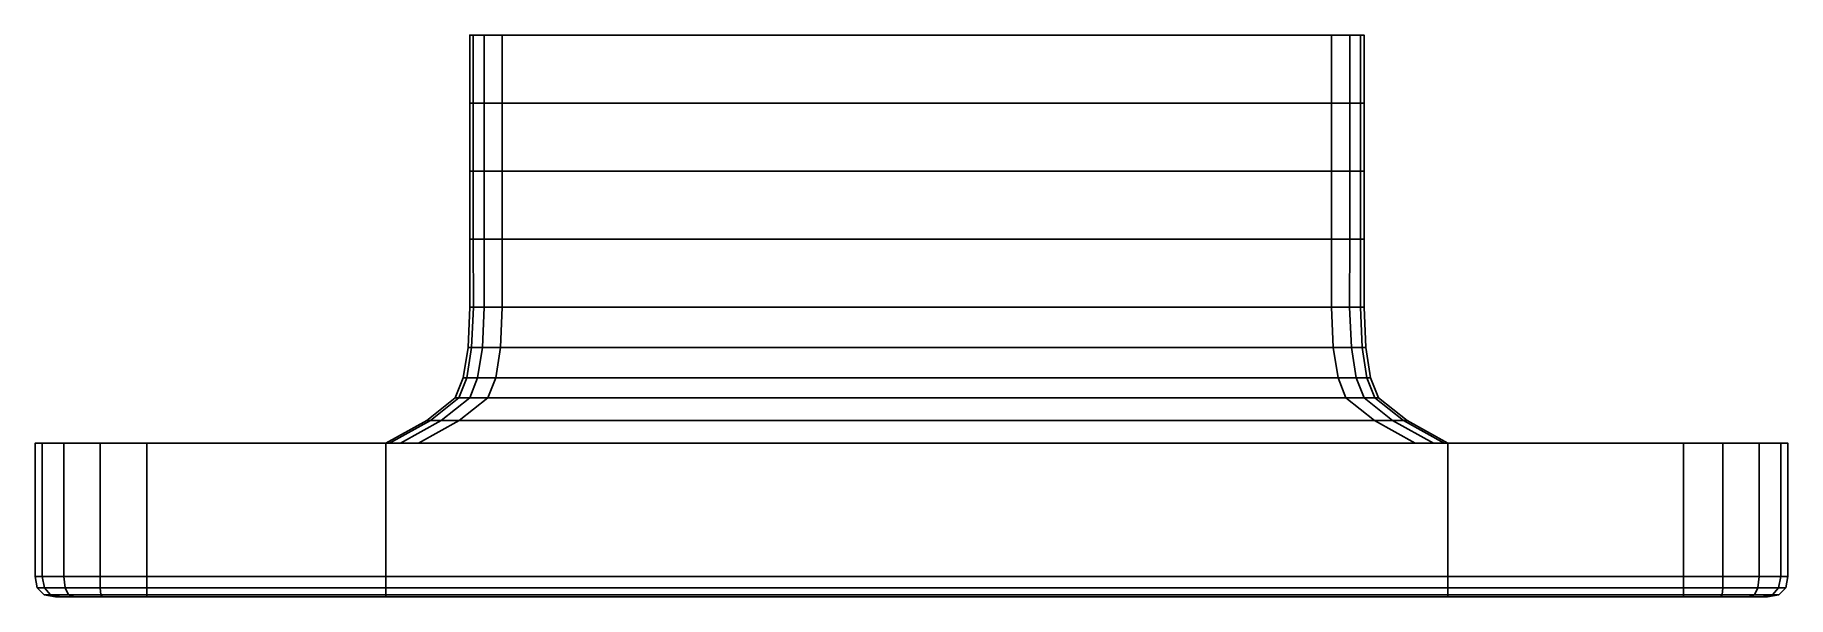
# Model space of a CAD drawing. Extents: x -40.5 to 40.4, y -25.9 to 0.
import ezdxf

# ---------------------------------------------------------------- set-up
doc = ezdxf.new("R2010")
doc.units = 0
doc.layers.add('CRISTAIS_LONG', color=240, linetype='CONTINUOUS')
doc.layers.add('METAL', color=160, linetype='CONTINUOUS')

msp = doc.modelspace()

# ---------------------------------------------------------------- meshes
at = {"layer": 'CRISTAIS_LONG'}
mesh = msp.add_polyface(dxfattribs=at)
corners = [(35.606, -25.945, -6.212), (24.726, -25.945, -6.212), (-24.3, -25.945, -6.212), (-35.337, -25.945, -6.212), (35.606, -25.945, 0.048), (24.726, -25.945, 0.048), (-24.3, -25.945, 0.048), (-35.337, -25.945, 0.048), (35.606, -25.945, 6.309), (24.726, -25.945, 6.309), (-35.337, -25.945, 6.309), (-24.3, -25.945, 6.309)]
mesh.append_faces([[corners[k] for k in face] for face in [(9, 11, 6, 5), (1, 0, 4, 5), (11, 10, 7, 6), (5, 6, 2, 1), (6, 7, 3, 2), (5, 4, 8, 9)]])
at = {"layer": 'METAL'}
mesh = msp.add_polyface(dxfattribs=at)
corners = [(23.226, -18.849, -8.694), (-22.8, -18.849, -8.694), (24.059, -18.849, -8.527), (-23.633, -18.849, -8.527), (24.559, -18.849, -8.027), (-24.133, -18.849, -8.027), (24.726, -18.849, -7.194), (-24.3, -18.849, -7.194), (21.342, -17.802, -7.116), (-20.916, -17.802, -7.116), (22.176, -17.802, -6.949), (-21.749, -17.802, -6.949), (22.676, -17.802, -6.449), (-22.249, -17.802, -6.449), (20.024, -16.755, -5.899), (-19.597, -16.755, -5.899), (20.857, -16.755, -5.733), (-20.431, -16.755, -5.733), (22.842, -17.802, -5.616), (-22.416, -17.802, -5.616), (19.66, -15.824, -5.391), (-19.233, -15.824, -5.391), (21.357, -16.755, -5.233), (-20.931, -16.755, -5.233), (20.493, -15.824, -5.224), (-20.066, -15.824, -5.224), (19.439, -14.428, -5.004), (-19.011, -14.428, -5.004), (20.272, -14.428, -4.838), (-19.845, -14.428, -4.838), (19.36, -12.566, -4.741), (-18.932, -12.566, -4.741), (20.993, -15.824, -4.724), (-20.566, -15.824, -4.724), (20.194, -12.566, -4.574), (-19.765, -12.566, -4.574), (19.362, -9.425, -4.52), (-18.933, -9.425, -4.52), (21.524, -16.755, -4.399), (-21.097, -16.755, -4.399), (20.195, -9.425, -4.355), (-19.766, -9.425, -4.355), (20.772, -14.428, -4.338), (-20.345, -14.428, -4.338), (19.362, -6.283, -4.286), (-18.933, -6.283, -4.286), (20.195, -6.283, -4.122), (-19.766, -6.283, -4.122), (20.694, -12.566, -4.074), (-20.265, -12.566, -4.074), (19.362, -3.142, -4.044), (-18.933, -3.142, -4.044), (19.362, 0, -3.926), (19.362, 0, -3.926), (-18.933, 0, -3.926), (-18.933, 0, -3.926), (21.16, -15.824, -3.891), (-20.733, -15.824, -3.891), (20.195, -3.142, -3.883), (-19.766, -3.142, -3.883), (20.695, -9.425, -3.862), (-20.266, -9.425, -3.862), (20.195, 0, -3.761), (20.195, 0, -3.761), (-19.766, 0, -3.761), (-19.766, 0, -3.761), (20.695, -6.283, -3.629), (-20.266, -6.283, -3.629), (20.939, -14.428, -3.504), (-20.511, -14.428, -3.504), (20.695, -3.142, -3.403), (-20.266, -3.142, -3.403), (20.695, 0, -3.268), (20.695, 0, -3.268), (-20.266, 0, -3.268), (-20.266, 0, -3.268), (20.86, -12.566, -3.241), (-20.432, -12.566, -3.241), (20.862, -9.425, -3.04), (-20.433, -9.425, -3.04), (20.862, -6.283, -2.806), (-20.433, -6.283, -2.806), (20.862, -3.142, -2.602), (-20.433, -3.142, -2.602), (20.862, 0, -2.446), (20.862, 0, -2.446), (-20.433, 0, -2.446), (-20.433, 0, -2.446), (20.862, 0, 2.481), (20.862, 0, 2.481), (-20.433, 0, 2.481), (-20.433, 0, 2.481), (20.862, -3.142, 2.638), (-20.433, -3.142, 2.638), (20.862, -6.283, 2.842), (-20.433, -6.283, 2.842), (20.862, -9.425, 3.075), (-20.433, -9.425, 3.076), (20.86, -12.566, 3.276), (-20.432, -12.566, 3.276), (20.695, 0, 3.304), (20.695, 0, 3.304), (-20.266, 0, 3.304), (-20.266, 0, 3.304), (20.695, -3.142, 3.439), (-20.266, -3.142, 3.439), (20.939, -14.428, 3.548), (-20.511, -14.428, 3.548), (20.695, -6.283, 3.664), (-20.266, -6.283, 3.664), (20.195, 0, 3.797), (20.195, 0, 3.797), (-19.766, 0, 3.797), (-19.766, 0, 3.797), (20.695, -9.425, 3.898), (-20.266, -9.425, 3.898), (20.195, -3.142, 3.919), (-19.766, -3.142, 3.919), (21.16, -15.824, 3.956), (-20.733, -15.824, 3.956), (19.362, 0, 3.961), (19.362, 0, 3.961), (-18.933, 0, 3.961), (-18.933, 0, 3.961), (19.362, -3.142, 4.079), (-18.933, -3.142, 4.079), (20.694, -12.566, 4.11), (-20.265, -12.566, 4.11), (20.195, -6.283, 4.158), (-19.766, -6.283, 4.158), (19.362, -6.283, 4.322), (-18.933, -6.283, 4.322), (20.772, -14.428, 4.381), (-20.345, -14.428, 4.381), (20.195, -9.425, 4.391), (-19.766, -9.425, 4.391), (21.524, -16.755, 4.502), (-21.097, -16.755, 4.502), (19.362, -9.425, 4.556), (-18.933, -9.425, 4.556), (20.194, -12.566, 4.61), (-19.765, -12.566, 4.61), (19.36, -12.566, 4.776), (-18.932, -12.566, 4.776), (20.993, -15.824, 4.79), (-20.566, -15.824, 4.79), (20.272, -14.428, 4.881), (-19.845, -14.428, 4.881), (19.439, -14.428, 5.048), (-19.011, -14.428, 5.048), (20.493, -15.824, 5.29), (-20.066, -15.824, 5.29), (21.357, -16.755, 5.336), (-20.931, -16.755, 5.336), (19.66, -15.824, 5.456), (-19.233, -15.824, 5.456), (22.842, -17.802, 5.786), (-22.416, -17.802, 5.786), (20.857, -16.755, 5.836), (-20.431, -16.755, 5.836), (20.024, -16.755, 6.002), (-19.597, -16.755, 6.002), (22.676, -17.802, 6.619), (-22.249, -17.802, 6.619), (22.176, -17.802, 7.119), (-21.749, -17.802, 7.119), (21.342, -17.802, 7.286), (-20.916, -17.802, 7.286), (24.726, -18.849, 7.432), (-24.3, -18.849, 7.432), (24.559, -18.849, 8.265), (-24.133, -18.849, 8.265), (24.059, -18.849, 8.765), (-23.633, -18.849, 8.765), (23.226, -18.849, 8.932), (-22.8, -18.849, 8.932)]
mesh.append_faces([[corners[k] for k in face] for face in [(36, 37, 45, 44), (139, 138, 130, 131), (73, 100, 88, 85), (79, 97, 95, 81), (78, 96, 98, 76), (30, 31, 37, 36), (54, 52, 50, 51), (51, 50, 44, 45), (143, 142, 138, 139), (121, 123, 125, 124), (124, 125, 131, 130), (77, 99, 97, 79), (91, 87, 83, 93), (93, 83, 81, 95), (84, 89, 92, 82), (82, 92, 94, 80), (80, 94, 96, 78), (8, 0, 1, 9), (167, 175, 174, 166), (19, 7, 169, 157), (156, 168, 6, 18), (14, 8, 9, 15), (161, 167, 166, 160), (39, 19, 157, 137), (136, 156, 18, 38), (58, 50, 52, 62), (117, 125, 123, 113), (46, 44, 50, 58), (40, 36, 44, 46), (34, 30, 36, 40), (41, 37, 31, 35), (47, 45, 37, 41), (59, 51, 45, 47), (64, 54, 51, 59), (129, 131, 125, 117), (135, 139, 131, 129), (141, 143, 139, 135), (134, 138, 142, 140), (128, 130, 138, 134), (116, 124, 130, 128), (111, 121, 124, 116), (11, 9, 1, 3), (164, 166, 174, 172), (12, 18, 6, 4), (163, 157, 169, 171), (17, 15, 9, 11), (158, 160, 166, 164), (22, 38, 18, 12), (153, 137, 157, 163), (70, 58, 62, 72), (82, 70, 72, 84), (105, 117, 113, 103), (93, 105, 103, 91), (66, 46, 58, 70), (80, 66, 70, 82), (60, 40, 46, 66), (78, 60, 66, 80), (48, 34, 40, 60), (76, 48, 60, 78), (61, 41, 35, 49), (79, 61, 49, 77), (67, 47, 41, 61), (81, 67, 61, 79), (71, 59, 47, 67), (83, 71, 67, 81), (74, 64, 59, 71), (87, 74, 71, 83), (109, 129, 117, 105), (95, 109, 105, 93), (115, 135, 129, 109), (97, 115, 109, 95), (127, 141, 135, 115), (99, 127, 115, 97), (114, 134, 140, 126), (96, 114, 126, 98), (108, 128, 134, 114), (94, 108, 114, 96), (104, 116, 128, 108), (92, 104, 108, 94), (101, 111, 116, 104), (89, 101, 104, 92), (13, 11, 3, 5), (19, 13, 5, 7), (162, 164, 172, 170), (156, 162, 170, 168), (10, 12, 4, 2), (8, 10, 2, 0), (165, 163, 171, 173), (167, 165, 173, 175), (23, 17, 11, 13), (39, 23, 13, 19), (152, 158, 164, 162), (136, 152, 162, 156), (16, 22, 12, 10), (14, 16, 10, 8), (159, 153, 163, 165), (161, 159, 165, 167), (55, 122, 120, 53), (53, 120, 110, 63), (63, 110, 100, 73), (65, 112, 122, 55), (75, 102, 112, 65), (86, 90, 102, 75), (27, 31, 30, 26), (148, 142, 143, 149), (107, 99, 77, 69), (68, 76, 98, 106), (24, 16, 14, 20), (151, 159, 161, 155), (33, 23, 39, 57), (146, 140, 142, 148), (56, 38, 22, 32), (32, 22, 16, 24), (119, 137, 153, 145), (145, 153, 159, 151), (21, 15, 17, 25), (25, 17, 23, 33), (106, 98, 126, 132), (132, 126, 140, 146), (21, 27, 26, 20), (15, 21, 20, 14), (154, 148, 149, 155), (160, 154, 155, 161), (119, 107, 69, 57), (137, 119, 57, 39), (56, 68, 106, 118), (38, 56, 118, 136), (28, 24, 20, 26), (34, 28, 26, 30), (147, 151, 155, 149), (141, 147, 149, 143), (43, 33, 57, 69), (49, 43, 69, 77), (150, 146, 148, 154), (158, 150, 154, 160), (68, 56, 32, 42), (76, 68, 42, 48), (42, 32, 24, 28), (48, 42, 28, 34), (107, 119, 145, 133), (99, 107, 133, 127), (133, 145, 151, 147), (127, 133, 147, 141), (27, 21, 25, 29), (31, 27, 29, 35), (29, 25, 33, 43), (35, 29, 43, 49), (118, 106, 132, 144), (136, 118, 144, 152), (144, 132, 146, 150), (152, 144, 150, 158)]])
mesh = msp.add_polyface(dxfattribs=at)
corners = [(35.61, -18.849, -10.5), (35.61, -18.849, -10.5), (24.726, -18.849, -10.5), (24.726, -18.849, -10.5), (37.43, -25.001, -10.5), (37.43, -18.849, -10.5), (37.43, -18.849, -10.5), (35.61, -25.001, -10.5), (24.726, -25.001, -10.5), (-24.3, -18.849, -10.5), (-24.3, -18.849, -10.5), (-35.34, -25.001, -10.5), (-35.34, -18.849, -10.5), (-35.34, -18.849, -10.5), (-37.5, -25.001, -10.5), (-37.5, -18.849, -10.5), (-37.5, -18.849, -10.5), (-24.3, -25.001, -10.5), (35.61, -25.526, -10.395), (24.726, -25.526, -10.395), (37.419, -25.526, -10.395), (-24.3, -25.526, -10.395), (-35.339, -25.526, -10.395), (-37.49, -25.526, -10.395), (39.096, -25.001, -10.167), (39.096, -18.849, -10.167), (39.096, -18.849, -10.167), (-39.167, -25.001, -10.167), (-39.167, -18.849, -10.167), (-39.167, -18.849, -10.167), (24.726, -25.84, -10.08), (37.388, -25.84, -10.08), (35.608, -25.84, -10.08), (-24.3, -25.84, -10.08), (-35.338, -25.84, -10.08), (-37.458, -25.84, -10.08), (39.045, -25.526, -10.07), (-39.115, -25.526, -10.07), (38.89, -25.84, -9.78), (-38.96, -25.84, -9.78), (24.726, -25.945, -9.556), (37.336, -25.945, -9.556), (35.606, -25.945, -9.556), (-24.3, -25.945, -9.556), (-35.337, -25.945, -9.556), (-37.407, -25.945, -9.556), (38.631, -25.945, -9.297), (-38.701, -25.945, -9.297), (40.096, -25.001, -9.167), (40.096, -18.849, -9.167), (40.096, -18.849, -9.167), (-40.167, -25.001, -9.167), (-40.167, -18.849, -9.167), (-40.167, -18.849, -9.167), (40, -25.526, -9.115), (-40.07, -25.526, -9.115), (39.71, -25.84, -8.96), (-39.78, -25.84, -8.96), (39.227, -25.945, -8.701), (-39.297, -25.945, -8.701), (40.43, -18.849, -7.5), (40.43, -18.849, -7.5), (40.43, -25.001, -7.5), (-40.5, -25.001, -7.5), (-40.5, -18.849, -7.5), (-40.5, -18.849, -7.5), (40.325, -25.526, -7.49), (-40.395, -25.526, -7.49), (40.01, -25.84, -7.458), (-40.08, -25.84, -7.458), (39.486, -25.945, -7.407), (-39.556, -25.945, -7.406), (-35.34, -18.849, -6.22), (37.43, -18.849, -6.22), (35.61, -18.849, -6.22), (24.726, -18.849, -6.22), (-24.3, -18.849, -6.22), (-37.5, -18.849, -6.22), (39.096, -18.849, -6.217), (-39.167, -18.849, -6.217), (35.606, -25.945, -6.212), (24.726, -25.945, -6.212), (-37.407, -25.945, -6.212), (37.336, -25.945, -6.212), (-24.3, -25.945, -6.212), (-35.337, -25.945, -6.212), (38.631, -25.945, -6.211), (-38.701, -25.945, -6.211), (40.096, -18.849, -6.21), (-40.167, -18.849, -6.21), (39.227, -25.945, -6.206), (-39.297, -25.945, -6.206), (40.43, -25.001, -6.197), (40.43, -18.849, -6.197), (40.43, -18.849, -6.197), (-40.5, -25.001, -6.197), (-40.5, -18.849, -6.197), (-40.5, -18.849, -6.197), (-40.395, -25.526, -6.197), (40.325, -25.526, -6.197), (40.01, -25.84, -6.197), (-40.08, -25.84, -6.197), (39.486, -25.945, -6.196), (-39.556, -25.945, -6.196), (40.43, -25.001, 0.048), (40.43, -18.849, 0.048), (40.43, -18.849, 0.048), (40.325, -25.526, 0.048), (40.096, -18.849, 0.048), (40.01, -25.84, 0.048), (39.486, -25.945, 0.048), (39.227, -25.945, 0.048), (39.096, -18.849, 0.048), (38.631, -25.945, 0.048), (37.43, -18.849, 0.048), (37.336, -25.945, 0.048), (35.61, -18.849, 0.048), (35.606, -25.945, 0.048), (24.726, -18.849, 0.048), (-24.3, -18.849, 0.048), (-35.337, -25.945, 0.048), (-35.34, -18.849, 0.048), (-37.407, -25.945, 0.048), (-37.5, -18.849, 0.048), (-38.701, -25.945, 0.048), (-39.167, -18.849, 0.048), (-39.297, -25.945, 0.048), (-39.556, -25.945, 0.048), (-40.08, -25.84, 0.048), (-40.167, -18.849, 0.048), (-40.395, -25.526, 0.048), (-40.5, -25.001, 0.048), (-40.5, -18.849, 0.048), (-40.5, -18.849, 0.048), (39.486, -25.945, 6.291), (-39.556, -25.945, 6.291), (40.01, -25.84, 6.291), (-40.08, -25.84, 6.291), (40.325, -25.526, 6.292), (-40.395, -25.526, 6.292), (-40.5, -18.849, 6.292), (-40.5, -18.849, 6.292), (40.43, -25.001, 6.292), (40.43, -18.849, 6.292), (40.43, -18.849, 6.292), (-40.5, -25.001, 6.292), (39.227, -25.945, 6.302), (-39.297, -25.945, 6.302), (40.096, -18.849, 6.306), (-40.167, -18.849, 6.306), (38.631, -25.945, 6.307), (-38.701, -25.945, 6.307), (35.606, -25.945, 6.309), (24.726, -25.945, 6.309), (-35.337, -25.945, 6.309), (-37.407, -25.945, 6.309), (37.336, -25.945, 6.309), (-24.3, -25.945, 6.309), (39.096, -18.849, 6.314), (-39.167, -18.849, 6.314), (37.43, -18.849, 6.317), (35.61, -18.849, 6.317), (24.726, -18.849, 6.317), (-24.3, -18.849, 6.317), (-35.34, -18.849, 6.317), (-37.5, -18.849, 6.317), (39.486, -25.945, 7.502), (-39.556, -25.945, 7.502), (40.01, -25.84, 7.554), (-40.08, -25.84, 7.554), (40.325, -25.526, 7.586), (-40.395, -25.526, 7.586), (40.43, -25.001, 7.596), (40.43, -18.849, 7.596), (40.43, -18.849, 7.596), (-40.5, -25.001, 7.596), (-40.5, -18.849, 7.596), (-40.5, -18.849, 7.596), (39.227, -25.945, 8.797), (-39.297, -25.945, 8.797), (39.71, -25.84, 9.056), (-39.78, -25.84, 9.056), (40, -25.526, 9.211), (-40.07, -25.526, 9.211), (40.096, -25.001, 9.263), (40.096, -18.849, 9.263), (40.096, -18.849, 9.263), (-40.167, -25.001, 9.263), (-40.167, -18.849, 9.263), (-40.167, -18.849, 9.263), (38.631, -25.945, 9.393), (-38.701, -25.945, 9.393), (37.336, -25.945, 9.652), (35.606, -25.945, 9.652), (24.726, -25.945, 9.652), (-24.3, -25.945, 9.652), (-35.337, -25.945, 9.652), (-37.407, -25.945, 9.652), (38.89, -25.84, 9.876), (-38.96, -25.84, 9.876), (39.045, -25.526, 10.166), (-39.115, -25.526, 10.166), (24.726, -25.84, 10.176), (37.388, -25.84, 10.176), (35.608, -25.84, 10.176), (-35.338, -25.84, 10.176), (-37.458, -25.84, 10.176), (-24.3, -25.84, 10.176), (39.096, -25.001, 10.263), (39.096, -18.849, 10.263), (39.096, -18.849, 10.263), (-39.167, -18.849, 10.263), (-39.167, -18.849, 10.263), (-39.167, -25.001, 10.263), (37.419, -25.526, 10.491), (35.61, -25.526, 10.491), (24.726, -25.526, 10.491), (-24.3, -25.526, 10.491), (-35.339, -25.526, 10.491), (-37.49, -25.526, 10.491), (35.61, -18.849, 10.596), (35.61, -18.849, 10.596), (37.43, -18.849, 10.596), (37.43, -18.849, 10.596), (35.61, -25.001, 10.596), (24.726, -25.001, 10.596), (24.726, -18.849, 10.596), (24.726, -18.849, 10.596), (37.43, -25.001, 10.596), (-24.3, -18.849, 10.596), (-24.3, -18.849, 10.596), (-35.34, -25.001, 10.596), (-35.34, -18.849, 10.596), (-35.34, -18.849, 10.596), (-37.5, -25.001, 10.596), (-37.5, -18.849, 10.596), (-37.5, -18.849, 10.596), (-24.3, -25.001, 10.596)]
mesh.append_faces([[corners[k] for k in face] for face in [(40, 81, 84, 43), (9, 2, 8, 17), (93, 92, 62, 60), (227, 230, 237, 225), (141, 145, 175, 177), (75, 74, 1, 3), (225, 224, 221, 227), (153, 152, 193, 194), (2, 0, 7, 8), (163, 164, 232, 229), (17, 11, 12, 9), (84, 85, 44, 43), (230, 233, 231, 237), (184, 172, 173, 186), (49, 60, 62, 48), (51, 63, 64, 52), (189, 177, 175, 187), (208, 184, 186, 210), (228, 208, 210, 223), (25, 49, 48, 24), (5, 25, 24, 4), (27, 51, 52, 28), (14, 27, 28, 15), (212, 189, 187, 213), (236, 212, 213, 234), (76, 75, 3, 10), (30, 40, 43, 33), (207, 195, 194, 202), (170, 138, 142, 172), (216, 215, 224, 225), (30, 32, 42, 40), (67, 98, 95, 63), (21, 22, 11, 17), (207, 205, 196, 195), (200, 208, 228, 214), (54, 48, 62, 66), (37, 27, 14, 23), (183, 187, 175, 171), (170, 172, 184, 182), (182, 184, 208, 200), (20, 4, 24, 36), (36, 24, 48, 54), (67, 63, 51, 55), (55, 51, 27, 37), (219, 234, 213, 201), (201, 213, 187, 183), (19, 30, 33, 21), (8, 19, 21, 17), (217, 207, 202, 216), (237, 217, 216, 225), (168, 136, 138, 170), (166, 134, 136, 168), (202, 204, 215, 216), (194, 193, 204, 202), (19, 18, 32, 30), (8, 7, 18, 19), (69, 101, 98, 67), (71, 103, 101, 69), (33, 34, 22, 21), (43, 44, 34, 33), (217, 218, 205, 207), (237, 231, 218, 217), (198, 200, 214, 203), (190, 198, 203, 192), (56, 54, 66, 68), (58, 56, 68, 70), (39, 37, 23, 35), (47, 39, 35, 45), (181, 183, 171, 169), (179, 181, 169, 167), (168, 170, 182, 180), (166, 168, 180, 178), (180, 182, 200, 198), (178, 180, 198, 190), (31, 20, 36, 38), (41, 31, 38, 46), (38, 36, 54, 56), (46, 38, 56, 58), (69, 67, 55, 57), (71, 69, 57, 59), (57, 55, 37, 39), (59, 57, 39, 47), (206, 219, 201, 199), (197, 206, 199, 191), (199, 201, 183, 181), (191, 199, 181, 179), (46, 86, 83, 41), (58, 90, 86, 46), (70, 102, 90, 58), (191, 151, 155, 197), (179, 147, 151, 191), (167, 135, 147, 179), (209, 158, 160, 222), (185, 148, 158, 209), (174, 144, 148, 185), (29, 79, 77, 16), (53, 89, 79, 29), (65, 96, 89, 53), (143, 142, 104, 105), (97, 95, 131, 133), (162, 161, 116, 118), (76, 72, 121, 119), (163, 162, 118, 119), (99, 92, 104, 107), (139, 145, 131, 130), (100, 99, 107, 109), (102, 100, 109, 110), (137, 139, 130, 128), (135, 137, 128, 127), (150, 156, 115, 113), (146, 150, 113, 111), (134, 146, 111, 110), (87, 82, 122, 124), (91, 87, 124, 126), (103, 91, 126, 127), (78, 73, 114, 112), (88, 78, 112, 108), (94, 88, 108, 106), (159, 165, 123, 125), (149, 159, 125, 129), (140, 149, 129, 132), (105, 104, 92, 93), (118, 116, 74, 75), (119, 118, 75, 76), (130, 131, 95, 98), (128, 130, 98, 101), (103, 127, 128, 101), (86, 113, 115, 83), (90, 111, 113, 86), (102, 110, 111, 90), (79, 125, 123, 77), (89, 129, 125, 79), (96, 132, 129, 89), (64, 63, 95, 97), (40, 42, 80, 81), (10, 13, 72, 76), (66, 62, 92, 99), (68, 66, 99, 100), (70, 68, 100, 102), (47, 45, 82, 87), (59, 47, 87, 91), (71, 59, 91, 103), (26, 6, 73, 78), (50, 26, 78, 88), (61, 50, 88, 94), (133, 131, 145, 141), (119, 121, 164, 163), (107, 104, 142, 138), (109, 107, 138, 136), (134, 110, 109, 136), (151, 124, 122, 155), (147, 126, 124, 151), (135, 127, 126, 147), (158, 112, 114, 160), (148, 108, 112, 158), (144, 106, 108, 148), (194, 195, 157, 153), (173, 172, 142, 143), (226, 220, 161, 162), (195, 196, 154, 157), (229, 226, 162, 163), (171, 175, 145, 139), (169, 171, 139, 137), (167, 169, 137, 135), (190, 192, 156, 150), (178, 190, 150, 146), (166, 178, 146, 134), (211, 235, 165, 159), (188, 211, 159, 149), (176, 188, 149, 140), (73, 6, 1, 74), (228, 223, 221, 224), (156, 192, 193, 152), (5, 4, 7, 0), (214, 228, 224, 215), (32, 31, 41, 42), (203, 214, 215, 204), (192, 203, 204, 193), (18, 20, 31, 32), (4, 20, 18, 7), (160, 114, 116, 161), (83, 115, 117, 80), (114, 73, 74, 116), (41, 83, 80, 42), (115, 156, 152, 117), (222, 160, 161, 220), (165, 235, 232, 164), (14, 15, 12, 11), (82, 45, 44, 85), (236, 234, 231, 233), (23, 14, 11, 22), (205, 206, 197, 196), (35, 23, 22, 34), (45, 35, 34, 44), (218, 219, 206, 205), (234, 219, 218, 231), (77, 123, 121, 72), (155, 122, 120, 154), (122, 82, 85, 120), (16, 77, 72, 13), (123, 165, 164, 121), (197, 155, 154, 196)]])

doc.saveas('drawing.dxf')
